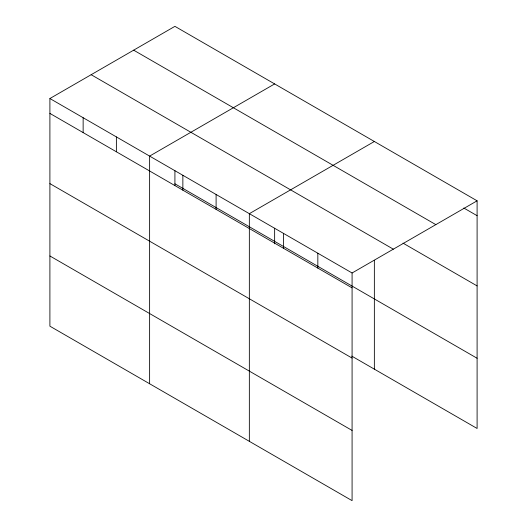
<?xml version="1.0" encoding="UTF-8"?>
<svg xmlns="http://www.w3.org/2000/svg" width="527" height="527" viewBox="0 0 527 527"><rect width="100%" height="100%" fill="white"/><g stroke="black" fill="none" stroke-linecap="round" stroke-linejoin="round"><path stroke-width="0.79" d="M352.082 358.083L352.082 272.986L49.9 98.529L49.9 326.187L352.082 500.65L352.082 358.083L49.9 183.62M351.726 356.087L477.1 428.471L477.1 200.813L174.918 26.35L49.9 98.529M274.639 83.925L149.622 156.097L149.622 383.761M374.354 141.493L249.343 213.672L249.343 441.33M352.082 272.986L477.1 200.813M463.819 208.02L477.1 215.688M133.66 50.17L435.842 224.634M403.01 243.131L477.1 285.911M91.158 74.709L393.34 249.172M174.918 183.791L477.1 358.255M49.9 113.404L352.082 287.867M49.9 255.97L352.082 430.434M374.354 260.298L374.354 369.157M317.834 253.217L317.834 268.091M283.592 233.441L283.592 248.322M274.639 228.211L274.639 243.817M216.103 194.483L216.103 209.357M182.862 175.287L182.862 190.168M174.918 170.636L174.918 185.425M116.381 136.908L116.381 151.783M83.141 117.719L83.141 132.593"/></g></svg>
